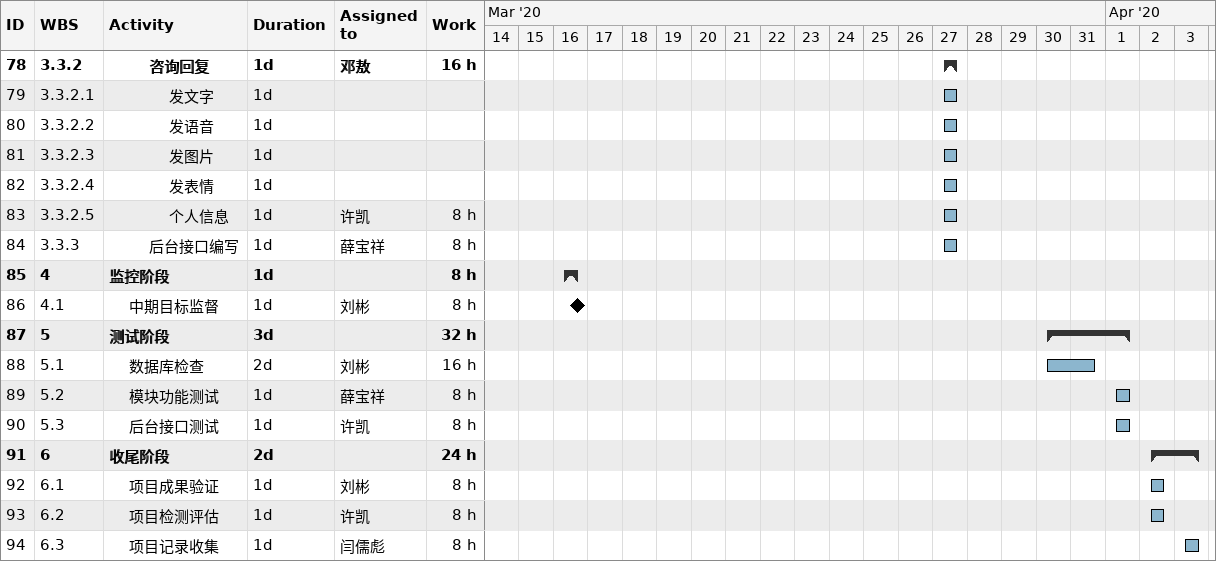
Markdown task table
| ID | WBS | Task | Duration | Start | Finish | Resources | Work (h) |
|---|---|---|---|---|---|---|---|
| 78 | 3.3.2 | **咨询回复** | 1d | 2020-03-27 | 2020-03-27 | 邓敖 | 16 |
| 79 | 3.3.2.1 | 发文字 | 1d | 2020-03-27 | 2020-03-27 |  |  |
| 80 | 3.3.2.2 | 发语音 | 1d | 2020-03-27 | 2020-03-27 |  |  |
| 81 | 3.3.2.3 | 发图片 | 1d | 2020-03-27 | 2020-03-27 |  |  |
| 82 | 3.3.2.4 | 发表情 | 1d | 2020-03-27 | 2020-03-27 |  |  |
| 83 | 3.3.2.5 | 个人信息 | 1d | 2020-03-27 | 2020-03-27 | 许凯 | 8 |
| 84 | 3.3.3 | 后台接口编写 | 1d | 2020-03-27 | 2020-03-27 | 薛宝祥 | 8 |
| 85 | 4 | **监控阶段** | 1d | 2020-03-16 | 2020-03-16 |  | 8 |
| 86 | 4.1 | 中期目标监督 | 1d | 2020-03-16 | 2020-03-16 | 刘彬 | 8 |
| 87 | 5 | **测试阶段** | 3d | 2020-03-30 | 2020-04-01 |  | 32 |
| 88 | 5.1 | 数据库检查 | 2d | 2020-03-30 | 2020-03-31 | 刘彬 | 16 |
| 89 | 5.2 | 模块功能测试 | 1d | 2020-04-01 | 2020-04-01 | 薛宝祥 | 8 |
| 90 | 5.3 | 后台接口测试 | 1d | 2020-04-01 | 2020-04-01 | 许凯 | 8 |
| 91 | 6 | **收尾阶段** | 2d | 2020-04-02 | 2020-04-03 |  | 24 |
| 92 | 6.1 | 项目成果验证 | 1d | 2020-04-02 | 2020-04-02 | 刘彬 | 8 |
| 93 | 6.2 | 项目检测评估 | 1d | 2020-04-02 | 2020-04-02 | 许凯 | 8 |
| 94 | 6.3 | 项目记录收集 | 1d | 2020-04-03 | 2020-04-03 | 闫儒彪 | 8 |
